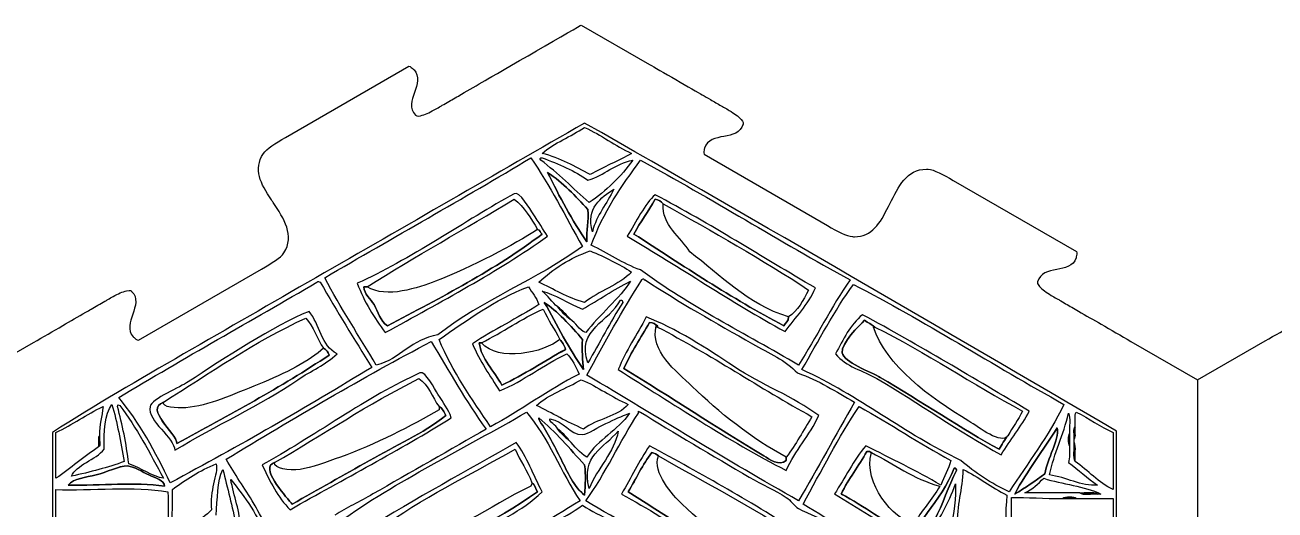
# Model space of a CAD drawing. Extents: x 6 to 958, y 3 to 221.
# Drawn here: x 210.6 to 400.4, y 146.1 to 219.7 of the extents above; entities that cross this region are included whole.
import ezdxf

# ---------------------------------------------------------------- set-up
doc = ezdxf.new("R2010")
doc.units = 0
doc.layers.get('0').update_dxf_attribs({"linetype": 'CONTINUOUS'})

msp = doc.modelspace()

# ---------------------------------------------------------------- linework, layer by layer
at = {"color": 7}
for points in [[(295.02975, 219.6705), (305.44275, 213.67875)], [(250.14825, 202.6095), (250.14975, 202.60875), (268.86375, 213.41325)], [(313.71375, 200.043), (332.43825, 189.23325), (332.43675, 189.23325)], [(351.552, 196.0845), (351.5625, 196.07775), (351.5595, 196.07775), (370.263, 185.28075), (370.2645, 185.2815)], [(227.802, 171.81975), (246.513, 182.625), (246.5145, 182.62425)], [(201.5625, 165.5505), (211.85325, 171.477), (211.85775, 171.47625), (211.8585, 171.47625)], [(378.53475, 171.6465), (378.53625, 171.64575), (378.53625, 171.64125), (388.64475, 165.80025)], [(388.64325, 165.7935), (398.934, 171.71925), (398.93925, 171.7185), (398.94, 171.7185)], [(388.64325, 165.79725), (388.63875, 153.7365), (388.63575, 153.735)], [(388.64175, 165.7935), (388.64025, 165.7935)]]:
    msp.add_lwpolyline(points, dxfattribs=at)
for points in [[(287.40075, 199.5105)], [(296.4165, 196.95825)], [(299.98875, 194.748)], [(296.24625, 192.7065)], [(306.282, 193.21725)], [(289.953, 187.6035)], [(295.90575, 186.753)], [(254.74125, 181.3095)], [(254.9115, 180.63)], [(304.7505, 180.96975)], [(335.87925, 180.96975)], [(263.58675, 177.22725)], [(295.566, 177.56775)], [(301.34925, 177.56775)], [(289.272, 176.547)], [(338.091, 174.84675)], [(295.7355, 172.97475)], [(305.4315, 174.5055)], [(326.01375, 173.145)], [(278.556, 171.273)], [(295.39575, 167.36175)], [(252.0195, 165.83025)], [(270.561, 166.851)], [(339.9615, 166.00125)], [(223.7835, 162.0885)], [(224.97375, 161.91825)], [(231.60825, 162.42825)], [(273.45225, 161.74875)], [(368.3685, 162.0885)], [(215.2785, 157.836)], [(280.59675, 158.34675)], [(295.39575, 158.34675)], [(300.669, 158.00625)], [(369.21975, 157.66575)], [(369.9, 156.30525)], [(295.90575, 154.0935)], [(306.79275, 154.263)], [(326.184, 152.05275)], [(215.2785, 149.16075)], [(231.7785, 149.67075)], [(232.96875, 149.16075)], [(288.4215, 148.82025)], [(295.566, 148.31025)], [(301.179, 148.47975)], [(349.65825, 149.841)], [(360.885, 148.47975)], [(373.9815, 148.47975)], [(294.885, 147.45975)], [(360.37425, 147.9705)]]:
    msp.add_lwpolyline(points, close=True, dxfattribs=at)
at = {"color": 5}
for points in [[(296.076, 191.68575)], [(289.10175, 187.94325)], [(289.44225, 177.56775)], [(291.48375, 176.88675)], [(325.8435, 173.9955)], [(279.9165, 171.44325)], [(256.78275, 169.57275)], [(340.47225, 166.1715)], [(288.59175, 160.047)], [(291.48375, 158.34675)], [(367.34775, 158.51625)], [(370.0695, 158.68575)], [(369.21975, 155.7945)], [(221.742, 155.62425)], [(258.48375, 154.0935)], [(322.78275, 154.263)], [(339.11175, 154.7745)], [(351.699, 152.3925)], [(370.0695, 153.41325)], [(229.3965, 151.37175)], [(370.7505, 148.65)], [(368.199, 147.80025)]]:
    msp.add_lwpolyline(points, close=True, dxfattribs=at)
at = {"color": 7}
for points in [[(280.4655, 211.2495), (281.88225, 212.0715), (295.03275, 219.66975), (295.03275, 219.66975)], [(268.86375, 213.41325), (269.145, 213.36375), (269.3685, 213.14925), (269.51625, 213.0075)], [(269.51625, 213.0075), (269.57625, 212.94975), (269.62575, 212.904), (269.658, 212.8875)], [(269.658, 212.8875), (270.558, 211.87575), (270.12975, 210.6435), (269.718, 209.451)], [(305.44275, 213.67875), (306.5565, 213.039), (312.30525, 209.72475), (313.4085, 209.0865)], [(276.846, 209.15625), (278.03325, 209.84025), (279.2685, 210.55725), (280.4655, 211.2495)], [(269.718, 209.451), (269.2995, 208.23825), (268.8645, 206.9835), (269.8845, 206.00475)], [(275.90025, 208.6125), (276.234, 208.80375), (276.55275, 208.9875), (276.846, 209.15625)], [(313.4085, 209.0865), (313.79475, 208.86225), (314.22525, 208.61325), (314.6745, 208.353)], [(272.712, 206.77275), (272.98575, 206.916), (273.23625, 207.066), (273.5025, 207.22575)], [(273.5025, 207.22575), (273.64425, 207.3105), (273.7905, 207.39825), (273.94425, 207.486)], [(273.94425, 207.486), (274.59825, 207.86175), (275.27475, 208.25175), (275.90025, 208.6125)], [(314.6745, 208.353), (315.207, 208.04475), (315.765, 207.7215), (316.308, 207.40575)], [(316.308, 207.40575), (316.45725, 207.3195), (316.605, 207.2385), (316.74675, 207.15975)], [(316.74675, 207.15975), (317.01975, 207.0075), (317.27775, 206.86425), (317.54175, 206.69775)], [(269.8845, 206.00475), (269.90625, 206.00175), (269.91675, 205.986), (269.931, 205.965)], [(269.931, 205.965), (269.9745, 205.899), (270.0435, 205.7865), (270.6495, 205.90875)], [(270.6495, 205.90875), (271.27875, 206.03625), (271.95525, 206.37525), (272.712, 206.77275)], [(317.54175, 206.69775), (318.264, 206.24025), (318.8955, 205.82325), (319.3215, 205.3425)], [(319.3215, 205.3425), (319.72725, 204.882), (319.66575, 204.7635), (319.6305, 204.6915)], [(295.56675, 204.7845), (282.01575, 197.0025), (268.368, 189.12975), (254.74125, 181.3095)], [(289.10175, 200.19075), (290.997, 201.7545), (293.4345, 202.77525), (295.566, 204.10275)], [(295.566, 204.10275), (298.1265, 202.97775), (300.168, 201.3345), (302.70975, 200.19075)], [(376.365, 158.007), (349.554, 173.7225), (322.6605, 189.3525), (295.56675, 204.7845)], [(319.62, 204.63225), (319.28175, 203.2605), (317.9775, 203.00925), (316.7175, 202.7655)], [(319.6305, 204.6915), (319.62, 204.66975), (319.611, 204.65325), (319.62, 204.63225)], [(246.7785, 200.15625), (247.269, 200.9085), (248.595, 201.71175), (250.14825, 202.6095)], [(316.7175, 202.7655), (315.47775, 202.52625), (314.19825, 202.27875), (313.77075, 200.994)], [(248.0055, 193.116), (246.348, 195.6195), (245.2035, 197.72775), (246.7785, 200.15625)], [(256.1025, 181.3095), (266.51025, 187.40175), (277.10025, 193.311), (287.40075, 199.5105)], [(287.40075, 199.5105), (290.3025, 195.324), (292.66575, 190.599), (295.2255, 186.07275)], [(288.93225, 199.1715), (288.7425, 199.38075), (288.78375, 199.52025), (289.1025, 199.51125)], [(296.4165, 196.95825), (294.1455, 198.20325), (291.885, 199.458), (289.10175, 200.19075)], [(289.1025, 199.51125), (291.63225, 198.58125), (294.078, 197.568), (296.07675, 196.10925)], [(302.70975, 200.19075), (300.672, 199.05375), (298.45725, 198.093), (296.4165, 196.95825)], [(313.7385, 200.81475), (313.689, 200.61525), (313.6155, 200.31375), (313.71375, 200.043)], [(313.77075, 200.994), (313.77375, 200.958), (313.75725, 200.895), (313.7385, 200.81475)], [(296.24625, 192.7065), (293.8335, 194.88675), (291.50775, 197.154), (288.93225, 199.1715)], [(296.07675, 196.10925), (298.593, 196.88025), (300.1575, 198.60525), (302.8815, 199.1715)], [(302.8815, 199.1715), (301.08675, 196.5975), (298.81125, 194.50725), (296.24625, 192.7065)], [(296.58525, 186.243), (298.36125, 191.27025), (301.18575, 195.2505), (304.07025, 199.17075)], [(304.07025, 199.17075), (314.8485, 193.2795), (325.13025, 186.89025), (335.87925, 180.96975)], [(341.922, 192.5385), (343.19775, 195.1185), (344.51775, 197.78475), (347.472, 197.78475)], [(347.472, 197.78475), (347.55825, 197.78475), (347.646, 197.7825), (347.736, 197.778)], [(347.736, 197.778), (348.62925, 197.73075), (349.992, 196.98225), (351.552, 196.0845)], [(295.90575, 186.753), (293.6535, 190.0005), (291.747, 193.59375), (289.953, 197.2995)], [(289.953, 197.2995), (292.296, 195.72975), (294.1695, 193.692), (296.076, 191.6865)], [(284.84925, 194.067), (277.82625, 190.17525), (268.72425, 183.86625), (261.036, 180.45975)], [(287.74125, 191.0055), (287.29875, 191.6355), (285.6885, 194.532), (284.84925, 194.067)], [(296.75625, 188.283), (295.72575, 191.86725), (298.10925, 193.5075), (299.98875, 194.748)], [(299.98875, 194.748), (298.9785, 192.525), (297.38175, 190.89), (296.75625, 188.283)], [(306.28275, 193.8975), (304.74375, 192.60075), (303.33075, 189.705), (302.03025, 187.6035)], [(330.6075, 179.77875), (322.45275, 184.43775), (314.69925, 189.50025), (306.28275, 193.8975)], [(248.256, 192.74025), (248.17125, 192.8655), (248.088, 192.99), (248.0055, 193.116)], [(249.8895, 185.0805), (251.60175, 187.72125), (249.90075, 190.27275), (248.256, 192.74025)], [(262.566, 179.94825), (269.83725, 184.52775), (277.4595, 188.7555), (284.84925, 193.2165)], [(284.84925, 193.2165), (286.40925, 192.054), (287.4285, 190.3515), (288.4215, 188.6235)], [(303.0495, 187.944), (304.00875, 189.81975), (305.28675, 191.3775), (306.282, 193.21725)], [(306.282, 193.21725), (306.7755, 193.0875), (307.26, 192.948), (307.47225, 192.53625)], [(307.47225, 192.53625), (314.9955, 188.3235), (322.51125, 184.10025), (329.586, 179.439)], [(336.5295, 187.53825), (339.21375, 187.53825), (340.4265, 189.534), (341.71875, 192.12975)], [(341.71875, 192.12975), (341.787, 192.2655), (341.85675, 192.402), (341.922, 192.5385)], [(289.953, 187.6035), (289.20225, 188.664), (288.65775, 189.69975), (287.74125, 191.0055)], [(296.076, 191.6865), (296.2065, 189.8535), (295.8165, 188.5425), (295.90575, 186.753)], [(289.10175, 187.94325), (282.04875, 182.52225), (273.7545, 178.3425), (265.62825, 173.9955)], [(288.4215, 188.6235), (288.82125, 188.5695), (288.80175, 188.09775), (289.10175, 187.94325)], [(325.8435, 173.99625), (317.8335, 178.23225), (310.491, 183.138), (303.0495, 187.944)], [(332.43675, 189.23325), (333.987, 188.33775), (335.34225, 187.5945), (336.2355, 187.54575)], [(265.2885, 172.97475), (273.72525, 177.63525), (282.27525, 182.18325), (289.953, 187.6035)], [(295.2255, 186.07275), (288.37125, 180.9825), (280.071, 177.99975), (273.28275, 172.63425)], [(304.07025, 182.5005), (301.2675, 183.4395), (299.166, 185.0805), (296.58525, 186.243)], [(302.03025, 187.6035), (310.1175, 182.87775), (317.715, 177.66075), (326.01375, 173.145)], [(336.2355, 187.54575), (336.33525, 187.5405), (336.43425, 187.53825), (336.5295, 187.53825)], [(246.5145, 182.62425), (248.0715, 183.52275), (249.39825, 184.32825), (249.8895, 185.0805)], [(288.59175, 180.63), (290.7705, 182.646), (293.3265, 184.2855), (296.4165, 185.39175)], [(296.4165, 185.39175), (298.6365, 184.43775), (300.7755, 183.40125), (302.7105, 182.16075)], [(370.206, 184.323), (369.78, 183.03375), (368.49675, 182.7855), (367.257, 182.54625)], [(370.23975, 184.5), (370.2195, 184.422), (370.206, 184.359), (370.206, 184.323)], [(370.2645, 185.2815), (370.36575, 185.00625), (370.29, 184.701), (370.23975, 184.5)], [(328.0545, 168.042), (319.9995, 172.80225), (311.4165, 177.03375), (304.07025, 182.5005)], [(367.257, 182.54625), (365.997, 182.30325), (364.698, 182.052), (364.36125, 180.68625)], [(224.805, 163.10925), (234.6975, 169.09125), (244.90275, 174.76275), (254.9115, 180.63)], [(254.74125, 181.3095), (248.04075, 177.46425), (241.38525, 173.6085), (234.66975, 169.743)], [(254.9115, 180.63), (255.135, 180.83325), (255.17925, 180.69525), (255.42225, 180.63)], [(255.42225, 180.63), (257.95275, 176.24175), (260.5845, 171.95775), (263.247, 167.70225)], [(263.92725, 168.042), (261.32775, 172.47225), (258.51225, 176.68875), (256.1025, 181.3095)], [(261.036, 180.45975), (262.08825, 177.6), (263.65275, 175.2525), (265.2885, 172.97475)], [(295.566, 177.56775), (292.9335, 178.28025), (290.89575, 179.58825), (288.59175, 180.63)], [(295.22475, 176.547), (297.71775, 177.9105), (299.96175, 179.5215), (302.5395, 180.7995)], [(302.7105, 182.16075), (300.74625, 180.2115), (297.76125, 179.2845), (295.566, 177.56775)], [(302.5395, 180.7995), (300.945, 178.19775), (297.792, 175.68075), (295.7355, 172.97475)], [(295.90425, 166.512), (298.57125, 171.4425), (301.287, 176.32425), (304.23975, 180.96975)], [(304.23975, 180.96975), (304.2435, 181.1355), (304.4475, 181.10175), (304.5795, 181.13925)], [(304.5795, 181.13925), (304.5495, 180.99525), (304.647, 180.9795), (304.7505, 180.96975)], [(304.7505, 180.96975), (309.9285, 177.6105), (315.4185, 174.46725), (321.081, 171.27375)], [(335.87925, 180.96975), (333.02475, 176.907), (330.7575, 172.25775), (328.0545, 168.042)], [(364.3485, 180.624), (364.3125, 180.55425), (364.2525, 180.438), (364.6575, 179.9805)], [(364.36125, 180.68625), (364.36875, 180.66525), (364.35975, 180.6465), (364.3485, 180.624)], [(223.13775, 177.99525), (223.4115, 178.1595), (223.671, 178.31475), (223.953, 178.4625)], [(223.953, 178.4625), (224.70825, 178.85925), (225.38325, 179.19825), (226.014, 179.32575)], [(226.014, 179.32575), (226.6125, 179.44725), (226.683, 179.33775), (226.72575, 179.27175)], [(226.72575, 179.27175), (226.7385, 179.2515), (226.7505, 179.2335), (226.77225, 179.2305)], [(226.77225, 179.2305), (227.78775, 178.2555), (227.3535, 177.003), (226.93575, 175.79175)], [(263.58675, 177.22725), (263.0745, 178.083), (262.038, 178.77375), (262.056, 179.94825)], [(262.056, 179.94825), (262.22625, 179.94825), (262.3965, 179.94825), (262.566, 179.94825)], [(273.45225, 171.954), (277.79175, 174.81525), (281.8215, 177.98625), (287.061, 179.94825)], [(287.061, 179.94825), (287.544, 179.01375), (288.28275, 178.33575), (288.5925, 177.22725)], [(291.483, 176.88675), (290.61675, 177.609), (289.9965, 178.5765), (289.101, 179.2695)], [(289.101, 179.2695), (290.95275, 178.85175), (293.19525, 177.35325), (295.22475, 176.547)], [(326.01375, 173.145), (327.59475, 175.3065), (329.5005, 177.1425), (330.6075, 179.77875)], [(329.586, 179.439), (328.743, 177.9), (327.9765, 176.286), (326.52375, 175.35675)], [(328.56525, 167.36175), (331.08975, 171.75525), (333.4815, 176.28), (336.39, 180.2895)], [(336.39, 180.2895), (346.98525, 174.83775), (357.67875, 168.0105), (368.3685, 162.0885)], [(364.6575, 179.9805), (365.07975, 179.5005), (365.71275, 179.0835), (366.435, 178.6275)], [(366.435, 178.6275), (366.70275, 178.45725), (366.966, 178.311), (367.24575, 178.15575)], [(219.819, 176.07825), (220.07625, 176.226), (220.353, 176.38575), (220.64025, 176.55225)], [(220.64025, 176.55225), (221.289, 176.92575), (222.024, 177.3495), (222.72375, 177.74925)], [(222.72375, 177.74925), (222.86475, 177.8325), (223.0035, 177.91575), (223.13775, 177.99525)], [(265.62825, 173.9955), (264.5055, 174.72825), (264.24375, 176.13075), (263.58675, 177.22725)], [(288.5925, 177.22725), (285.36375, 175.12425), (281.706, 173.454), (278.556, 171.273)], [(295.39575, 167.36175), (293.19, 170.5425), (291.3705, 174.11025), (289.44225, 177.56775)], [(289.44225, 177.56775), (291.312, 176.31825), (293.54775, 173.96325), (295.22475, 171.95475)], [(293.35425, 175.017), (292.659, 175.569), (292.03575, 176.193), (291.483, 176.88675)], [(296.076, 168.38175), (294.1635, 173.4285), (299.47575, 174.71625), (301.0095, 177.9075)], [(301.34925, 177.56775), (299.511, 174.58575), (297.82725, 171.45075), (296.076, 168.38175)], [(301.0095, 177.9075), (301.2975, 177.9705), (301.32975, 177.7755), (301.34925, 177.56775)], [(367.24575, 178.15575), (367.383, 178.08), (367.52475, 178.00125), (367.668, 177.91875)], [(367.668, 177.91875), (368.2965, 177.55425), (368.94525, 177.17775), (369.55125, 176.82675)], [(369.55125, 176.82675), (369.90975, 176.619), (370.2525, 176.421), (370.56675, 176.2395)], [(216.3, 174.0435), (217.4625, 174.717), (218.664, 175.41375), (219.819, 176.07825)], [(226.93575, 175.79175), (226.52325, 174.59775), (226.09425, 173.36325), (226.99875, 172.34775)], [(231.60825, 162.42825), (238.65975, 166.8315), (245.376, 171.567), (253.21125, 175.18575)], [(253.7205, 176.20725), (248.352, 173.98575), (240.816, 169.101), (235.34925, 165.4905)], [(253.21125, 175.18575), (254.40675, 173.943), (254.90925, 172.008), (255.933, 170.5935)], [(257.973, 169.743), (255.61425, 170.9565), (255.327, 174.2415), (253.7205, 176.20725)], [(279.9165, 171.444), (283.12575, 173.0535), (285.93525, 175.0635), (289.272, 176.547)], [(289.272, 176.547), (289.9995, 174.89325), (290.98275, 173.4945), (291.8235, 171.95475)], [(295.7355, 172.97475), (294.6735, 173.388), (294.2745, 174.462), (293.35425, 175.017)], [(304.92075, 175.356), (303.522, 172.67175), (301.8405, 170.27175), (300.66825, 167.36175)], [(318.18975, 167.87175), (314.47575, 170.35725), (309.1305, 173.799), (304.92075, 175.356)], [(326.52375, 175.35675), (326.565, 174.63675), (326.02725, 174.49275), (325.8435, 173.99625)], [(337.74975, 175.6965), (335.92275, 174.17925), (334.827, 171.93075), (333.6675, 169.743)], [(334.68825, 169.91325), (334.51125, 171.38625), (337.272, 174.054), (338.091, 174.84675)], [(363.09525, 161.0685), (354.68925, 165.987), (346.4265, 171.0495), (337.74975, 175.6965)], [(338.091, 174.84675), (338.55975, 174.46425), (339.16275, 174.21675), (339.6225, 173.826)], [(370.56675, 176.2395), (371.697, 175.5855), (372.8775, 174.9075), (374.019, 174.25125)], [(211.8585, 171.47625), (213.35175, 172.33425), (214.851, 173.20275), (216.3, 174.0435)], [(301.51875, 167.53125), (302.631, 170.04825), (304.119, 172.18875), (305.4315, 174.5055)], [(305.4315, 174.5055), (306.0735, 174.58125), (306.2295, 174.171), (306.62175, 173.9955)], [(306.62175, 173.9955), (306.62175, 173.9385), (306.62175, 173.8815), (306.62175, 173.82525)], [(306.62175, 173.82525), (314.7615, 169.60425), (322.122, 164.604), (330.09525, 160.21725)], [(339.6225, 173.826), (347.49225, 169.95975), (354.42525, 165.15525), (362.07525, 161.0685)], [(374.019, 174.25125), (375.49425, 173.40225), (377.019, 172.524), (378.53475, 171.6465)], [(398.94, 171.7185), (400.43325, 172.5765), (401.9325, 173.44575), (403.3815, 174.28575)], [(226.99875, 172.34775), (227.031, 172.33125), (227.07825, 172.28625), (227.139, 172.22925)], [(227.139, 172.22925), (227.28825, 172.08525), (227.514, 171.86925), (227.802, 171.81975)], [(241.134, 153.75525), (251.2185, 159.88575), (261.96975, 166.25925), (272.262, 171.615)], [(273.28275, 172.63425), (269.25975, 172.008), (267.639, 168.9795), (263.92725, 168.042)], [(272.262, 171.615), (275.013, 167.16375), (277.5435, 162.49425), (280.59675, 158.34675)], [(281.277, 158.68575), (278.4375, 162.8775), (275.5215, 166.99125), (273.45225, 171.954)], [(278.556, 171.273), (279.6345, 168.60975), (281.22, 166.45275), (282.63825, 164.12925)], [(282.97875, 164.98125), (281.955, 167.139), (279.7515, 169.00425), (279.576, 171.444)], [(279.576, 171.444), (279.68925, 171.444), (279.8025, 171.444), (279.9165, 171.444)], [(291.8235, 171.95475), (292.1385, 171.4755), (292.54125, 171.084), (292.674, 170.424)], [(295.22475, 171.95475), (295.18875, 170.3295), (295.227, 168.78075), (295.39575, 167.36175)], [(321.081, 171.27375), (323.478, 169.9215), (326.154, 168.75225), (327.88425, 166.85175)], [(234.66975, 169.743), (227.988, 165.897), (221.25075, 161.9805), (214.7685, 157.83675)], [(256.7835, 169.57275), (249.44925, 164.71575), (241.55175, 160.42275), (233.64975, 156.135)], [(252.0195, 165.83025), (253.974, 167.15775), (256.24425, 168.1095), (257.973, 169.743)], [(255.933, 170.5935), (256.35375, 170.3895), (256.59825, 170.01075), (256.7835, 169.57275)], [(282.63825, 164.12925), (286.36875, 165.672), (289.2525, 168.06225), (292.84425, 169.743)], [(292.674, 170.424), (289.4145, 168.63675), (286.3815, 166.62225), (282.97875, 164.98125)], [(292.84425, 169.743), (293.71425, 168.96825), (294.2235, 167.83425), (294.71475, 166.68075)], [(333.6675, 169.743), (335.286, 167.781), (337.8435, 167.226), (339.9615, 166.00125)], [(340.4715, 166.17225), (339.06525, 166.9965), (334.86, 168.49875), (334.68825, 169.91325)], [(263.247, 167.70225), (253.27725, 161.6265), (243.11175, 155.745), (232.62975, 150.1815)], [(273.282, 163.62), (272.82525, 164.352), (271.39875, 167.22), (270.561, 166.851)], [(300.66825, 167.36175), (309.04575, 162.12975), (317.205, 156.68175), (326.184, 152.05275)], [(322.78275, 154.263), (315.966, 158.3415), (308.42925, 163.31475), (301.51875, 167.53125)], [(331.1175, 160.3875), (327.23325, 163.323), (322.52475, 164.96775), (318.18975, 167.87175)], [(352.71975, 153.5835), (344.09925, 157.60725), (337.275, 163.4265), (328.56525, 167.36175)], [(235.34925, 165.4905), (234.285, 164.78775), (229.7925, 162.91125), (229.566, 161.74875)], [(233.30775, 155.115), (239.52, 158.85), (246.264, 161.92275), (252.0195, 165.83025)], [(270.561, 166.851), (262.96275, 163.509), (253.89075, 156.84375), (246.57675, 152.9025)], [(248.44725, 153.24375), (255.78675, 157.4715), (262.6815, 162.144), (270.39, 166.00125)], [(270.39, 166.00125), (271.91925, 165.0915), (272.394, 163.128), (273.45225, 161.74875)], [(294.71475, 166.68075), (290.01675, 164.235), (285.90075, 161.2065), (281.277, 158.68575)], [(288.25125, 161.919), (290.1285, 163.614), (292.82175, 164.49225), (295.05525, 165.831)], [(295.05525, 165.831), (297.60525, 164.7525), (299.66625, 163.185), (302.19975, 162.08925)], [(328.05375, 147.4605), (317.1255, 153.6), (306.63525, 160.176), (295.90425, 166.512)], [(327.88425, 166.85175), (331.18575, 165.78825), (333.71775, 163.95225), (336.55875, 162.429)], [(339.9615, 166.00125), (346.37625, 162.294), (352.3785, 157.9215), (358.84275, 154.434)], [(358.50225, 155.28525), (353.0445, 158.244), (346.6545, 162.54675), (340.4715, 166.17225)], [(388.63725, 165.79725), (388.63725, 165.801), (388.64325, 165.801), (388.64325, 165.79725)], [(388.6395, 165.79875), (388.638, 165.798), (388.63725, 165.79575), (388.63875, 165.79425)], [(388.63875, 165.79425), (388.6395, 165.7935), (388.6395, 165.79275), (388.64175, 165.79275)], [(388.64475, 165.795), (388.64475, 165.79425), (388.64325, 165.7935), (388.64175, 165.7935)], [(388.64175, 165.79275), (388.64175, 165.79275), (388.64325, 165.79275), (388.64325, 165.7935)], [(388.64475, 165.80025), (388.64475, 165.79875), (388.64625, 165.79725), (388.64475, 165.795)], [(275.3235, 160.047), (274.85925, 161.3775), (274.16625, 162.204), (273.282, 163.62)], [(215.2785, 157.836), (217.82625, 158.973), (219.903, 160.5825), (222.423, 161.748)], [(222.423, 161.748), (222.303, 160.22325), (221.829, 159.05325), (221.91225, 157.32525)], [(222.5925, 155.28375), (222.62475, 157.91625), (222.58875, 160.6185), (223.7835, 162.0885)], [(223.7835, 162.0885), (224.55975, 159.3495), (225.123, 156.39675), (225.654, 153.41325)], [(224.63325, 161.748), (224.62575, 162.183), (224.76, 161.9565), (224.97375, 161.91825)], [(226.33425, 153.07275), (225.95475, 156.1515), (225.36825, 159.0255), (224.63325, 161.748)], [(232.62975, 150.1815), (230.38125, 154.851), (227.99025, 159.37725), (224.805, 163.10925)], [(224.97375, 161.91825), (227.52975, 158.577), (229.536, 154.68675), (231.6075, 150.86175)], [(233.64975, 156.135), (233.54025, 157.80675), (228.66375, 161.31075), (231.60825, 162.42825)], [(229.566, 161.74875), (229.1295, 159.51675), (233.3325, 157.04475), (233.30775, 155.115)], [(273.45225, 161.74875), (274.00125, 161.5035), (274.20675, 160.91475), (274.473, 160.38825)], [(295.39575, 158.34675), (292.8675, 159.3915), (290.68275, 160.7775), (288.25125, 161.919)], [(302.19975, 162.08925), (300.5895, 160.18425), (297.375, 159.882), (295.39575, 158.34675)], [(336.55875, 162.429), (333.7005, 157.4625), (330.97125, 152.367), (328.05375, 147.4605)], [(328.73475, 146.94975), (331.53225, 151.92075), (334.11075, 157.10925), (337.23975, 161.74875)], [(337.23975, 161.74875), (342.027, 159.16425), (346.37025, 156.1365), (351.18975, 153.58425)], [(368.3685, 162.0885), (366.012, 157.2435), (362.89575, 153.1605), (360.03375, 148.82025)], [(250.82925, 146.09925), (259.01475, 150.726), (267.417, 155.13975), (275.3235, 160.047)], [(258.31275, 144.22725), (267.06075, 150.5055), (277.2435, 155.349), (286.71975, 160.8975)], [(274.473, 160.38825), (271.0155, 157.6275), (266.79525, 155.79975), (262.9065, 153.58425)], [(286.71975, 160.8975), (290.061, 157.03725), (291.984, 151.7595), (294.885, 147.45975)], [(288.76125, 159.53625), (288.67125, 159.6735), (288.58425, 159.81225), (288.59175, 160.04625)], [(288.59175, 160.04625), (291.18525, 157.93425), (293.3055, 155.34825), (295.566, 152.9025)], [(291.99375, 153.75375), (290.98425, 155.76075), (289.935, 157.758), (288.76125, 159.53625)], [(291.48375, 158.34675), (291.26625, 158.928), (290.088, 159.438), (290.29275, 159.87675)], [(290.29275, 159.87675), (292.41, 159.6225), (293.3265, 157.45275), (295.2255, 157.49625)], [(295.7355, 147.459), (298.74525, 151.5375), (300.897, 156.4725), (303.72975, 160.72725)], [(302.37, 160.72875), (300.57975, 158.15175), (297.6315, 156.73425), (295.90575, 154.0935)], [(298.79775, 159.198), (300.11175, 159.756), (301.17, 160.3155), (302.37, 160.72875)], [(303.72975, 160.72725), (303.72975, 160.84125), (303.72975, 160.95375), (303.72975, 161.067)], [(303.72975, 161.067), (303.86775, 161.03475), (303.89925, 160.896), (304.071, 160.89675)], [(304.071, 160.89675), (308.904, 157.905), (315.1395, 154.21125), (320.571, 151.03125)], [(326.184, 152.05275), (327.56175, 155.097), (329.73, 157.3515), (331.1175, 160.3875)], [(330.09525, 160.21725), (328.80525, 158.163), (327.651, 155.9715), (326.184, 154.0935)], [(358.84275, 154.434), (360.18825, 156.71775), (361.869, 158.66625), (363.09525, 161.0685)], [(362.07525, 161.0685), (361.4265, 159.732), (360.576, 158.59875), (359.8635, 157.32675)], [(366.1575, 151.37175), (366.891, 154.7205), (368.27325, 157.42275), (369.04875, 160.728)], [(369.04875, 160.728), (369.4425, 160.044), (369.1095, 158.63175), (369.21975, 157.66575)], [(370.07025, 158.68575), (370.13925, 159.41175), (369.90525, 160.4385), (370.2405, 160.8975)], [(370.2405, 160.8975), (372.21975, 159.98625), (373.8165, 158.6895), (375.8535, 157.836)], [(214.7685, 157.83675), (214.7685, 126.8775), (214.7685, 95.9205), (214.7685, 64.96125)], [(215.27775, 150.86175), (215.2785, 153.18675), (215.2785, 155.51175), (215.2785, 157.836)], [(280.59675, 158.34675), (275.52, 155.337), (268.908, 151.65975), (263.4165, 148.4805)], [(293.18475, 156.645), (292.5465, 157.1415), (291.9795, 157.70775), (291.48375, 158.34675)], [(296.24625, 149.331), (294.96, 154.24275), (298.57425, 155.571), (300.669, 158.00625)], [(295.2255, 157.49625), (296.14125, 157.5165), (297.6765, 158.721), (298.79775, 159.198)], [(300.669, 158.00625), (300.13125, 154.85775), (297.4725, 152.3565), (296.24625, 149.331)], [(360.885, 148.47975), (362.81775, 152.04675), (365.21625, 155.14875), (367.3485, 158.5155)], [(367.3485, 158.5155), (367.62525, 156.62625), (365.83425, 153.92475), (365.47725, 151.54125)], [(369.21975, 157.66575), (369.21975, 157.04175), (369.21975, 156.4185), (369.21975, 155.79375)], [(369.9, 156.81525), (370.008, 157.38825), (369.681, 158.3955), (370.07025, 158.68575)], [(375.8535, 157.836), (375.8535, 154.94475), (375.8535, 152.05275), (375.8535, 149.16075)], [(376.365, 64.96125), (376.365, 95.976), (376.365, 126.99225), (376.365, 158.007)], [(221.91225, 157.32525), (221.805, 156.8085), (222.1305, 155.8605), (221.742, 155.6235)], [(285.1905, 156.30525), (277.99875, 152.21325), (269.7945, 147.65925), (262.3965, 143.20725)], [(289.10175, 148.821), (287.81325, 151.332), (286.80225, 154.11825), (285.1905, 156.30525)], [(295.90575, 154.0935), (294.7605, 154.70475), (294.04725, 155.75025), (293.18475, 156.645)], [(305.4315, 155.79375), (303.83325, 153.53625), (302.598, 150.9165), (301.179, 148.47975)], [(328.73475, 142.1865), (321.312, 147.0675), (313.401, 151.4595), (305.4315, 155.79375)], [(338.262, 155.7945), (336.40275, 153.6285), (335.136, 150.8685), (333.498, 148.4805)], [(349.65825, 149.841), (346.002, 151.96875), (342.105, 153.8565), (338.262, 155.7945)], [(359.8635, 157.32675), (359.29575, 156.76125), (358.995, 155.928), (358.50225, 155.28525)], [(369.21975, 155.79375), (369.246, 154.86075), (369.237, 153.9615), (369.04875, 153.243)], [(370.07025, 153.41325), (369.6765, 154.04025), (370.01025, 155.39475), (369.9, 156.30525)], [(369.9, 156.30525), (369.9, 156.4755), (369.9, 156.645), (369.9, 156.81525)], [(221.742, 155.6235), (219.48375, 154.14), (217.52925, 152.35275), (215.27775, 150.86175)], [(217.65975, 151.2015), (218.30175, 152.89275), (221.32725, 153.65025), (222.5925, 155.28375)], [(264.43725, 143.20725), (270.7575, 147.77325), (278.08275, 151.33425), (285.0195, 155.2845)], [(285.0195, 155.2845), (285.7875, 153.501), (286.87275, 152.03475), (287.571, 150.1815)], [(302.19975, 148.82025), (303.39225, 150.8025), (304.38, 152.99025), (305.77125, 154.77375)], [(305.77125, 154.77375), (306.2055, 154.698), (306.5535, 154.53525), (306.79275, 154.263)], [(306.79275, 154.263), (313.806, 150.2205), (321.1425, 146.5005), (327.71475, 142.01625)], [(326.184, 153.5835), (325.13475, 152.61975), (323.60925, 153.76875), (322.78275, 154.263)], [(326.184, 154.0935), (326.184, 153.92325), (326.184, 153.75375), (326.184, 153.5835)], [(334.51875, 148.4805), (335.67225, 150.78675), (337.1625, 152.75475), (338.43225, 154.9455)], [(338.43225, 154.9455), (338.787, 155.0175), (338.88225, 154.8285), (339.11175, 154.77525)], [(339.11175, 154.77525), (342.5175, 153.021), (345.46425, 150.80775), (349.488, 149.6715)], [(225.654, 153.41325), (223.152, 152.51325), (220.47675, 151.7865), (217.65975, 151.2015)], [(221.40225, 151.37175), (222.93525, 151.7265), (224.78625, 152.799), (226.1655, 152.73225)], [(226.1655, 152.73225), (227.07225, 152.6895), (228.45, 151.803), (229.39725, 151.37175)], [(231.6075, 150.86175), (230.004, 151.074), (228.1305, 152.48625), (226.33425, 153.07275)], [(232.96875, 149.16075), (234.9585, 150.68625), (237.14325, 152.01675), (239.60325, 153.07275)], [(239.60325, 153.07275), (239.9685, 151.5045), (238.4625, 148.893), (238.92225, 146.09925)], [(239.6025, 145.248), (239.829, 147.6855), (239.727, 150.45375), (240.6225, 152.223)], [(240.6225, 152.223), (241.33725, 149.42175), (242.00325, 146.5725), (242.664, 143.718)], [(245.3865, 146.9505), (243.822, 149.502), (242.4705, 151.45725), (241.134, 153.75525)], [(251.169, 146.94975), (250.43025, 147.80625), (246.54825, 152.00325), (248.1075, 153.0735)], [(246.57675, 152.9025), (247.77825, 150.4185), (248.9835, 147.93825), (250.82925, 146.09925)], [(248.1075, 153.0735), (248.21625, 153.1485), (248.2995, 153.21075), (248.44725, 153.24375)], [(262.9065, 153.58425), (258.96225, 151.3365), (255.04575, 149.14725), (251.169, 146.94975)], [(295.566, 148.31025), (293.8935, 149.59725), (292.968, 151.81425), (291.99375, 153.75375)], [(295.566, 152.9025), (295.75275, 151.23675), (295.68525, 150.0015), (295.566, 148.31025)], [(343.5345, 138.95475), (345.63, 144.06), (349.6695, 147.22125), (351.699, 152.3925)], [(352.0395, 152.05275), (349.65825, 147.2325), (348.4305, 141.2595), (343.5345, 138.95475)], [(351.18975, 153.58425), (350.81025, 152.205), (350.14425, 151.11225), (349.65825, 149.841)], [(351.699, 152.3925), (351.98775, 152.4555), (352.02075, 152.2605), (352.0395, 152.05275)], [(352.20975, 143.5485), (352.09875, 146.83575), (352.99125, 149.11725), (353.06025, 152.22375)], [(360.03375, 148.82025), (357.29625, 150.10725), (354.846, 151.6845), (352.71975, 153.5835)], [(353.06025, 152.22375), (355.3965, 151.0455), (357.333, 149.466), (359.69475, 148.311)], [(369.04875, 153.243), (370.6095, 152.19525), (371.862, 150.84), (373.4715, 149.841)], [(375.8535, 149.16075), (373.5465, 150.19725), (372.06375, 152.061), (370.07025, 153.41325)], [(388.63575, 153.735), (388.63425, 152.004), (388.63575, 150.26025), (388.63875, 148.575)], [(217.14975, 149.841), (217.99425, 150.86775), (219.80025, 151.002), (221.40225, 151.37175)], [(231.7785, 149.67075), (227.11275, 150.31575), (222.22875, 149.7225), (217.14975, 149.841)], [(229.39725, 151.37175), (230.37825, 150.92475), (231.71925, 150.6105), (231.7785, 149.67075)], [(243.34425, 143.037), (243.20925, 145.9635), (242.31375, 148.131), (241.81425, 150.69225)], [(241.81425, 150.69225), (244.00875, 148.011), (246.0015, 145.12725), (247.42725, 141.6765)], [(287.571, 150.1815), (288.084, 149.9565), (288.0915, 149.2275), (288.4215, 148.82025)], [(320.571, 151.03125), (322.4865, 149.90925), (324.522, 149.046), (326.184, 147.96975)], [(347.95725, 141.84675), (349.21275, 144.6165), (350.8755, 146.97975), (351.86925, 150.01125)], [(351.86925, 150.01125), (352.029, 148.09125), (351.57525, 145.31625), (351.18975, 143.37825)], [(365.47725, 151.54125), (363.9825, 150.4845), (362.5335, 149.38275), (360.885, 148.47975)], [(362.41575, 148.65), (363.603, 149.16375), (364.40775, 150.06), (365.307, 150.8625)], [(365.307, 150.8625), (368.08725, 149.9565), (371.50575, 149.69025), (373.9815, 148.47975)], [(373.4715, 149.841), (370.96575, 149.60475), (368.70225, 151.08), (366.1575, 151.37175)], [(215.2785, 149.16075), (220.56, 148.94175), (227.2155, 149.72175), (232.2885, 148.82025)], [(215.2785, 112.2495), (215.2785, 124.5525), (215.2785, 136.857), (215.2785, 149.16075)], [(232.2885, 148.82025), (232.35075, 144.5625), (232.242, 140.47425), (232.11825, 136.40325)], [(233.139, 141.84675), (232.74225, 143.94525), (233.08125, 146.77875), (232.96875, 149.16075)], [(263.4165, 148.4805), (261.42, 147.32475), (259.362, 146.379), (257.63325, 145.24875)], [(288.4215, 148.82025), (281.92575, 144.2595), (274.41075, 140.718), (267.32925, 136.743)], [(278.2155, 142.017), (282.01875, 144.1275), (286.08675, 145.833), (289.10175, 148.821)], [(283.99875, 139.97475), (303.29025, 148.0785), (323.40825, 133.69575), (325.3335, 116.84175)], [(301.179, 148.47975), (309.10875, 144.10575), (316.30275, 138.996), (324.312, 134.70225)], [(324.14325, 135.3825), (316.6125, 139.647), (309.4005, 144.22725), (302.19975, 148.82025)], [(333.498, 148.4805), (337.11225, 146.42475), (340.371, 144.01425), (344.214, 142.18725)], [(344.895, 142.527), (341.04675, 144.12075), (338.12175, 146.63925), (334.51875, 148.4805)], [(349.488, 149.6715), (348.36075, 147.5655), (346.689, 146.00625), (345.5745, 143.88825)], [(359.69475, 148.311), (359.4435, 145.6425), (359.45325, 143.09025), (359.69475, 140.316)], [(370.7505, 148.65), (367.97175, 148.65), (365.19375, 148.65), (362.41575, 148.65)], [(368.199, 147.80025), (368.4915, 148.08225), (369.9465, 148.08225), (370.23975, 147.80025)], [(373.4715, 148.47975), (372.618, 148.59075), (371.3205, 148.257), (370.7505, 148.65)], [(373.9815, 148.47975), (373.812, 148.47975), (373.6425, 148.47975), (373.4715, 148.47975)], [(388.63875, 148.575), (388.64175, 147.2415), (388.64325, 145.863), (388.64325, 144.54225)], [(250.149, 140.487), (248.56875, 140.57625), (246.081, 145.81725), (245.3865, 146.9505)], [(294.885, 147.45975), (285.591, 141.67125), (275.89875, 136.28175), (266.30775, 130.79025)], [(285.7005, 141.16575), (288.69375, 143.21775), (292.326, 144.63225), (295.2255, 146.77875)], [(295.2255, 146.77875), (298.01175, 145.029), (301.3035, 143.784), (303.7305, 141.67575)], [(325.8435, 129.76875), (316.54275, 135.72075), (305.63175, 141.5355), (295.7355, 147.459)], [(326.184, 147.96975), (326.88825, 147.5145), (327.3825, 146.6955), (328.05525, 146.268)], [(328.05525, 146.268), (329.27475, 145.4925), (332.718, 144.693), (332.988, 143.0355)], [(342.51375, 138.95475), (337.23525, 140.9355), (333.351, 144.3075), (328.73475, 146.94975)], [(360.37425, 139.125), (360.24825, 142.026), (360.4335, 144.7455), (360.37425, 147.9705)], [(360.37425, 147.9705), (362.75925, 147.96675), (365.3685, 147.79125), (368.199, 147.80025)], [(370.23975, 147.80025), (372.11175, 147.80025), (373.9815, 147.80025), (375.85275, 147.80025)], [(375.85275, 147.80025), (375.85275, 136.40325), (375.85275, 125.00625), (375.85275, 113.61)], [(238.92225, 146.09925), (237.30225, 144.37425), (234.94275, 143.388), (233.139, 141.84675)]]:
    msp.add_open_spline(points, degree=3, dxfattribs=at)
at = {"color": 5}
for points in [[(296.076, 191.68575), (294.1695, 193.69125), (292.296, 195.729), (289.953, 197.29875)], [(289.953, 197.29875), (291.747, 193.59375), (293.6535, 190.0005), (295.90575, 186.75225)], [(306.282, 193.2165), (305.28675, 191.37675), (304.00875, 189.81975), (303.0495, 187.94325)], [(307.47225, 192.5355), (307.25925, 192.94725), (306.77475, 193.08675), (306.282, 193.2165)], [(311.5545, 185.22225), (310.17, 187.52175), (307.29525, 189.24), (307.47225, 192.5355)], [(295.90575, 186.75225), (295.8165, 188.5425), (296.2065, 189.8535), (296.076, 191.68575)], [(265.62825, 173.99475), (273.7545, 178.3425), (282.04875, 182.523), (289.10175, 187.94325)], [(288.4215, 188.6235), (284.78625, 186.33225), (278.5185, 182.94675), (272.94225, 180.79875)], [(289.10175, 187.94325), (288.8025, 188.09775), (288.82125, 188.5695), (288.4215, 188.6235)], [(303.0495, 187.94325), (310.491, 183.13725), (317.8335, 178.23225), (325.8435, 173.9955)], [(326.52375, 175.356), (320.2455, 177.35475), (316.26675, 181.65525), (311.5545, 185.22225)], [(272.94225, 180.79875), (270.38025, 179.8125), (265.3995, 178.06125), (262.566, 179.9475)], [(262.056, 179.9475), (262.038, 178.77225), (263.0745, 178.08225), (263.58675, 177.2265)], [(262.566, 179.9475), (262.3965, 179.9475), (262.22625, 179.9475), (262.056, 179.9475)], [(263.58675, 177.2265), (264.24375, 176.13075), (264.5055, 174.7275), (265.62825, 173.99475)], [(289.44225, 177.56775), (291.3705, 174.11025), (293.18925, 170.5425), (295.39575, 167.36175)], [(295.22475, 171.95475), (293.54775, 173.96325), (291.312, 176.31825), (289.44225, 177.56775)], [(291.48375, 176.88675), (292.0365, 176.193), (292.65975, 175.569), (293.355, 175.017)], [(293.355, 175.017), (292.8015, 175.7115), (292.17825, 176.334), (291.48375, 176.88675)], [(325.8435, 173.9955), (326.02725, 174.492), (326.565, 174.636), (326.52375, 175.356)], [(338.091, 174.846), (337.272, 174.05325), (334.51125, 171.38625), (334.689, 169.91175)], [(339.6225, 173.82525), (339.16275, 174.216), (338.55975, 174.46425), (338.091, 174.846)], [(305.4315, 174.5055), (304.119, 172.18875), (302.631, 170.04825), (301.51875, 167.532)], [(311.895, 164.81025), (309.46575, 167.15925), (305.4195, 170.20275), (306.45225, 173.9955)], [(306.62175, 173.9955), (306.23025, 174.17025), (306.0735, 174.5805), (305.4315, 174.5055)], [(306.45225, 173.9955), (306.462, 173.892), (306.47775, 173.79375), (306.62175, 173.82525)], [(306.62175, 173.82525), (306.62175, 173.8815), (306.62175, 173.9385), (306.62175, 173.9955)], [(353.9115, 159.537), (347.9265, 163.16325), (341.32125, 167.976), (339.45225, 173.82525)], [(339.45225, 173.82525), (339.5085, 173.82525), (339.5655, 173.82525), (339.6225, 173.82525)], [(279.9165, 171.44325), (279.8025, 171.44325), (279.68925, 171.44325), (279.576, 171.44325)], [(279.576, 171.44325), (279.7515, 169.0035), (281.955, 167.13825), (282.97875, 164.9805)], [(291.8235, 171.954), (289.41075, 169.947), (282.423, 168.4215), (279.9165, 171.44325)], [(292.674, 170.42325), (292.54125, 171.08325), (292.1385, 171.47475), (291.8235, 171.954)], [(295.39575, 167.36175), (295.227, 168.78075), (295.18875, 170.3295), (295.22475, 171.95475)], [(233.64975, 156.135), (241.55175, 160.42275), (249.4485, 164.7165), (256.78275, 169.57275)], [(255.93225, 170.5935), (253.89, 168.78975), (250.143, 166.74675), (246.06675, 165.15)], [(256.78275, 169.57275), (256.5975, 170.01075), (256.35225, 170.3895), (255.93225, 170.5935)], [(282.97875, 164.9805), (286.38225, 166.6215), (289.41525, 168.636), (292.674, 170.42325)], [(334.689, 169.91175), (334.86, 168.498), (339.06525, 166.995), (340.47225, 166.1715)], [(301.51875, 167.532), (308.42925, 163.3155), (315.966, 158.3415), (322.78275, 154.263)], [(340.47225, 166.1715), (346.6545, 162.546), (353.0445, 158.24325), (358.503, 155.2845)], [(246.06675, 165.15), (242.1135, 163.602), (238.48425, 161.82525), (235.01025, 161.57775)], [(326.184, 154.0935), (320.98575, 156.837), (315.95475, 160.884), (311.895, 164.81025)], [(231.60825, 162.42825), (228.6645, 161.31075), (233.54025, 157.80675), (233.64975, 156.135)], [(235.01025, 161.57775), (233.6025, 161.47875), (231.3135, 161.63325), (231.60825, 162.42825)], [(274.473, 160.3875), (274.20675, 160.91475), (274.00125, 161.50275), (273.45225, 161.748)], [(273.45225, 161.748), (273.45225, 161.577), (273.45225, 161.40675), (273.45225, 161.23725)], [(273.45225, 161.23725), (269.451, 158.90325), (263.65275, 155.92275), (258.48375, 154.0935)], [(262.9065, 153.5835), (266.796, 155.799), (271.0155, 157.62675), (274.473, 160.3875)], [(288.59175, 160.047), (288.58425, 159.813), (288.67125, 159.67425), (288.76125, 159.537)], [(295.566, 152.90325), (293.3055, 155.34825), (291.18525, 157.935), (288.59175, 160.047)], [(288.76125, 159.537), (289.93425, 157.758), (290.9835, 155.7615), (291.99375, 153.7545)], [(359.86425, 157.326), (358.8555, 155.90475), (355.48875, 158.5815), (353.9115, 159.537)], [(291.48375, 158.34675), (291.9795, 157.70775), (292.5465, 157.14225), (293.18475, 156.645)], [(293.18475, 156.645), (292.68825, 157.284), (292.122, 157.85025), (291.48375, 158.34675)], [(367.34775, 158.51625), (365.21625, 155.14875), (362.817, 152.0475), (360.88425, 148.4805)], [(365.4765, 151.54275), (365.8335, 153.9255), (367.62525, 156.627), (367.34775, 158.51625)], [(369.21975, 157.6665), (368.93775, 157.428), (368.93775, 156.03225), (369.21975, 155.7945)], [(369.21975, 155.7945), (369.21975, 156.41925), (369.21975, 157.0425), (369.21975, 157.6665)], [(370.0695, 158.68575), (369.68025, 158.3955), (370.00725, 157.38825), (369.89925, 156.81525)], [(369.89925, 156.81525), (370.28925, 157.107), (369.96225, 158.1135), (370.0695, 158.68575)], [(221.91225, 157.326), (221.5245, 157.0905), (221.8485, 156.1425), (221.742, 155.62425)], [(221.742, 155.62425), (222.12975, 155.86125), (221.805, 156.80925), (221.91225, 157.326)], [(358.503, 155.2845), (358.99575, 155.92725), (359.2965, 156.7605), (359.86425, 157.326)], [(369.89925, 156.3045), (370.01025, 155.39475), (369.6765, 154.04025), (370.0695, 153.41325)], [(370.0695, 153.41325), (369.9585, 154.32225), (370.29375, 155.67825), (369.89925, 156.3045)], [(258.48375, 154.0935), (256.40475, 153.3585), (254.05425, 152.41425), (252.36, 152.223)], [(305.772, 154.77375), (304.38075, 152.99025), (303.393, 150.80175), (302.2005, 148.82025)], [(306.79275, 154.26225), (306.55425, 154.5345), (306.20625, 154.69725), (305.772, 154.77375)], [(310.36425, 146.949), (308.9745, 148.34925), (305.81625, 151.68375), (306.79275, 154.26225)], [(322.78275, 154.263), (323.60925, 153.76875), (325.13475, 152.6205), (326.184, 153.5835)], [(326.184, 153.5835), (326.184, 153.75375), (326.184, 153.92325), (326.184, 154.0935)], [(338.43225, 154.94475), (337.1625, 152.75475), (335.67225, 150.786), (334.51875, 148.47975)], [(345.57525, 143.88675), (342.42975, 144.753), (337.863, 149.97825), (339.11175, 154.7745)], [(339.11175, 154.7745), (338.8815, 154.82775), (338.78625, 155.01675), (338.43225, 154.94475)], [(226.16475, 152.73225), (224.7855, 152.799), (222.9345, 151.72575), (221.4015, 151.37175)], [(229.3965, 151.37175), (228.44925, 151.80375), (227.0715, 152.6895), (226.16475, 152.73225)], [(248.1075, 153.07275), (246.54825, 152.0025), (250.4295, 147.8055), (251.169, 146.949)], [(248.44725, 153.243), (248.2995, 153.21), (248.21625, 153.14775), (248.1075, 153.07275)], [(252.36, 152.223), (250.62075, 152.02575), (248.42325, 152.2605), (248.44725, 153.243)], [(251.169, 146.949), (255.04575, 149.1465), (258.96225, 151.33575), (262.9065, 153.5835)], [(291.99375, 153.7545), (292.968, 151.815), (293.8935, 149.598), (295.566, 148.311)], [(295.566, 148.311), (295.68525, 150.0015), (295.75275, 151.2375), (295.566, 152.90325)], [(351.699, 152.3925), (349.6695, 147.22125), (345.63075, 144.06), (343.5345, 138.95475)], [(343.5345, 138.95475), (348.4305, 141.2595), (349.659, 147.2325), (352.0395, 152.05275)], [(352.0395, 152.05275), (352.02, 152.2605), (351.98775, 152.4555), (351.699, 152.3925)], [(221.4015, 151.37175), (219.7995, 151.002), (217.9935, 150.8685), (217.149, 149.841)], [(217.149, 149.841), (222.228, 149.7225), (227.11275, 150.31575), (231.77775, 149.67075)], [(231.77775, 149.67075), (231.71925, 150.6105), (230.37825, 150.92475), (229.3965, 151.37175)], [(287.571, 150.18075), (287.61825, 149.90625), (287.4105, 149.8875), (287.40075, 149.67)], [(288.4215, 148.82025), (288.0915, 149.2275), (288.084, 149.9565), (287.571, 150.18075)], [(360.88425, 148.4805), (362.5335, 149.3835), (363.98175, 150.4845), (365.4765, 151.54275)], [(287.40075, 149.67), (280.78425, 146.592), (275.86875, 141.8115), (266.47875, 141.5055)], [(267.32925, 136.743), (274.41075, 140.718), (281.92575, 144.2595), (288.4215, 148.82025)], [(302.2005, 148.82025), (309.4005, 144.22725), (316.6125, 139.647), (324.14325, 135.3825)], [(334.51875, 148.47975), (338.1225, 146.63925), (341.0475, 144.12), (344.895, 142.52625)], [(370.23975, 147.80025), (369.9465, 148.08225), (368.4915, 148.08225), (368.199, 147.80025)], [(373.4715, 148.47975), (372.90075, 148.87275), (371.60325, 148.53975), (370.7505, 148.65)], [(370.7505, 148.65), (371.3205, 148.257), (372.618, 148.59075), (373.4715, 148.47975)], [(324.99375, 136.743), (320.66175, 138.99075), (314.247, 143.03625), (310.36425, 146.949)], [(368.199, 147.80025), (368.87925, 147.80025), (369.56025, 147.80025), (370.23975, 147.80025)]]:
    msp.add_open_spline(points, degree=3, dxfattribs=at)

doc.saveas('drawing.dxf')
